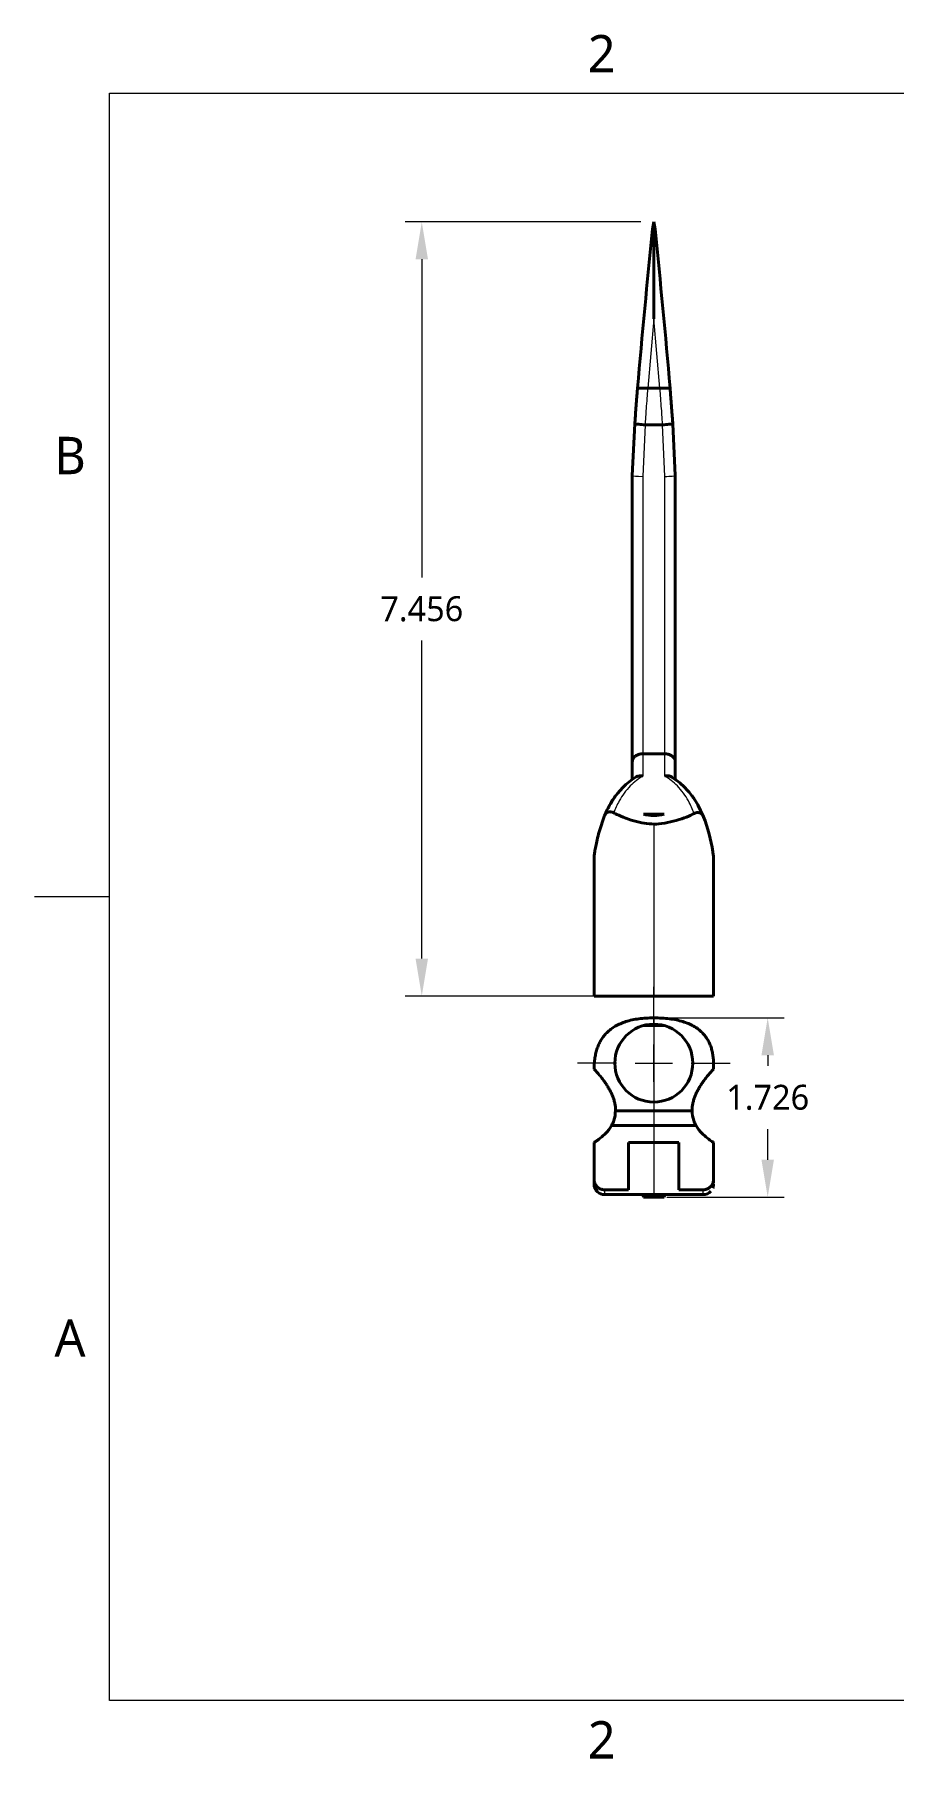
# Model space of a CAD drawing. Header units: inches. Extents: x 0 to 11, y 0 to 8.5.
# Drawn here: x 0.04 to 4.17, y 0.1 to 8.4 of the extents above; entities that cross this region are included whole.
import ezdxf

# ---------------------------------------------------------------- set-up
doc = ezdxf.new("R2010")
doc.units = ezdxf.units.IN
doc.header["$LTSCALE"] = 0.5
doc.header["$MEASUREMENT"] = 0
doc.header["$PDMODE"] = 33
doc.header["$PDSIZE"] = 0.03937
doc.linetypes.add('CENTER', pattern=[0.72, 0.45, -0.09, 0.09, -0.09])
for name, color, linetype, lineweight in [('ANNOTATION_TEXT', 7, 'Continuous', 25), ('BORDER_FRAME', 7, 'Continuous', 15), ('BORDER_ZONES', 7, 'Continuous', 15), ('CENTERMARKS', 7, 'Continuous', 13), ('SKETCHED_GEOMETRY', 7, 'Continuous', 15), ('TANGENT_LINES', 7, 'Continuous', 15), ('Visible', 7, 'Continuous', 40)]:
    doc.layers.add(name, color=color, linetype=linetype, lineweight=lineweight)
doc.styles.add('Onshape-Standard', font='NotoSans-Regular.ttf')
doc.styles.add('Onshape-Standard-Dimension', font='')
doc.styles.get('Onshape-Standard-Dimension').set_extended_font_data('Noto Sans')
doc.dimstyles.new('Onshape-Standard$0', dxfattribs={"dimtxt": 0.12, "dimasz": 0.18, "dimexe": 0.08, "dimexo": 0.0625, "dimgap": 0.09, "dimtad": 0, "dimtih": 1, "dimtoh": 1, "dimdec": 3, "dimzin": 7, "dimdsep": 46, "dimtxsty": 'Onshape-Standard-Dimension', "dimcen": 0.09, "dimclrd": 7, "dimclre": 7, "dimclrt": 7, "dimadec": 1, "dimazin": 0, "dimtfac": 1, "dimtdec": 3, "dimtofl": 0, "dimtmove": 0, "dimatfit": 3, "dimfxl": 0, "dimtolj": 1, "dimtzin": 7, "dimlwd": 13, "dimlwe": 13, "dimarcsym": 0})

# ---------------------------------------------------------------- blocks, each defined once
blk = doc.blocks.new('*D1')
at = {"layer": 'ANNOTATION_TEXT', "color": 7, "lineweight": 13}
for p, q in [((2.9573, 7.5), (1.8226, 7.5)), ((1.9026, 7.32), (1.9026, 5.7878)), ((1.9026, 3.952), (1.9026, 5.4842)), ((2.9573, 3.772), (1.8226, 3.772))]:
    blk.add_line(p, q, dxfattribs=at)
at = {"layer": 'ANNOTATION_TEXT', "color": 7}
for points in [[(1.9326, 7.32), (1.8726, 7.32), (1.9026, 7.5)], [(1.8726, 3.952), (1.9326, 3.952), (1.9026, 3.772)]]:
    blk.add_solid(points, dxfattribs=at)
at = {"layer": 'Defpoints', "color": 0}
for p in [(3.0198, 7.5), (1.9026, 3.772), (1.9026, 3.772), (3.0198, 3.772)]:
    blk.add_point(p, dxfattribs=at)
at = {"layer": 'ANNOTATION_TEXT', "color": 7, "insert": (1.9026, 5.636), "char_height": 0.12, "attachment_point": 5, "style": 'Onshape-Standard-Dimension'}
blk.add_mtext('\\A1;7.456', dxfattribs=at)
blk = doc.blocks.new('*D2')
at = {"layer": 'ANNOTATION_TEXT', "color": 7, "lineweight": 13}
for p, q in [((3.0823, 3.6668), (3.6481, 3.6668)), ((3.5681, 3.4868), (3.5681, 3.4351)), ((3.5681, 2.9839), (3.5681, 3.1315)), ((3.0823, 2.8039), (3.6481, 2.8039))]:
    blk.add_line(p, q, dxfattribs=at)
at = {"layer": 'ANNOTATION_TEXT', "color": 7}
for points in [[(3.5981, 3.4868), (3.5381, 3.4868), (3.5681, 3.6668)], [(3.5381, 2.9839), (3.5981, 2.9839), (3.5681, 2.8039)]]:
    blk.add_solid(points, dxfattribs=at)
at = {"layer": 'Defpoints', "color": 0}
for p in [(3.0198, 3.6668), (3.0198, 2.8039), (3.5681, 2.8039), (3.5681, 2.8039)]:
    blk.add_point(p, dxfattribs=at)
at = {"layer": 'ANNOTATION_TEXT', "color": 7, "insert": (3.5681, 3.2833), "char_height": 0.12, "attachment_point": 5, "style": 'Onshape-Standard-Dimension'}
blk.add_mtext('\\A1;\\A1;1.726', dxfattribs=at)

msp = doc.modelspace()

# ---------------------------------------------------------------- linework, layer by layer
at = {"layer": 'BORDER_FRAME'}
for p, q in [((0.399, 0.38), (0.399, 8.12)), ((0.399, 8.12), (10.639, 8.12)), ((10.639, 0.38), (0.399, 0.38))]:
    msp.add_line(p, q, dxfattribs=at)
at = {"layer": 'BORDER_ZONES'}
msp.add_line((0.399, 4.25), (0.038, 4.25), dxfattribs=at)
at = {"layer": 'CENTERMARKS', "linetype": 'CENTER'}
for p, q in [((3.01978, 3.62875), (3.01978, 3.81625)), ((2.83978, 3.44875), (2.65228, 3.44875)), ((3.19978, 3.44875), (3.38728, 3.44875)), ((3.01978, 3.26875), (3.01978, 3.08125))]:
    msp.add_line(p, q, dxfattribs=at)
at = {"layer": 'CENTERMARKS', "linetype": 'Continuous'}
for p, q in [((3.01978, 3.35875), (3.01978, 3.53875)), ((2.92978, 3.44875), (3.10978, 3.44875))]:
    msp.add_line(p, q, dxfattribs=at)
at = {"layer": 'SKETCHED_GEOMETRY'}
msp.add_line((3.01978, 3.66675), (3.01978, 2.80394), dxfattribs=at)
at = {"layer": 'TANGENT_LINES'}
for p, q in [((3.01978, 7.03282), (2.99064, 6.69879)), ((3.04892, 6.69879), (3.01978, 7.03282)), ((2.9783, 6.52239), (2.9663, 6.27456)), ((3.07327, 6.27456), (3.06127, 6.52239)), ((2.9663, 6.27456), (2.9663, 4.9384)), ((3.07327, 4.9384), (3.07327, 6.27456)), ((2.9663, 4.9384), (2.9663, 4.83178)), ((3.07327, 4.83178), (3.07327, 4.9384)), ((3.01978, 4.59949), (3.01978, 3.77201)), ((2.78228, 2.83892), (2.78228, 2.81562)), ((3.25728, 2.81562), (3.25728, 2.83892))]:
    msp.add_line(p, q, dxfattribs=at)
for centre, start_param, end_param in [((2.9663, 6.27874), 0, 1.5707963), ((3.07327, 6.27874), 1.5707963, 3.1415927)]:
    msp.add_ellipse(centre, major_axis=(-0.05, 0), ratio=0.0836566, start_param=start_param, end_param=end_param, dxfattribs=at)
for points, knots in [([(2.99029, 6.69879), (2.99029, 6.69879), (2.99028, 6.69875), (2.98371, 6.61641), (2.97918, 6.55104), (2.9783, 6.53007), (2.97797, 6.5224)], [0, 0, 0, 0, 0.0014872, 0.3841432, 0.7749299, 1, 1, 1, 1]), ([(3.0616, 6.5224), (3.06132, 6.52929), (3.06052, 6.54884), (3.05586, 6.61657), (3.04928, 6.69875), (3.04928, 6.69879), (3.04928, 6.69879)], [0, 0, 0, 0, 0.2161386, 0.6141785, 0.9985063, 1, 1, 1, 1]), ([(2.9663, 4.83178), (2.94587, 4.81748), (2.9034, 4.78776), (2.8508, 4.71368), (2.83436, 4.67279), (2.82683, 4.65408)], [0, 0, 0, 0, 0.3344675, 0.6953278, 1, 1, 1, 1]), ([(3.21387, 4.65095), (3.20598, 4.67082), (3.18897, 4.71364), (3.13622, 4.78762), (3.09371, 4.81744), (3.07327, 4.83178)], [0, 0, 0, 0, 0.3100802, 0.6681339, 1, 1, 1, 1])]:
    msp.add_open_spline(points, degree=3, knots=knots, dxfattribs=at)
at = {"layer": 'Visible'}
for p, q in [((3.01401, 7.46561), (3.01978, 7.49996)), ((3.01978, 7.49996), (3.02556, 7.46561)), ((3.01978, 7.03282), (3.01978, 7.49996)), ((2.99064, 6.69879), (2.94145, 6.69879)), ((3.04892, 6.69879), (2.99064, 6.69879)), ((3.09812, 6.69879), (3.04892, 6.69879)), ((2.9163, 6.27874), (2.92823, 6.52778)), ((2.97797, 6.5224), (2.9783, 6.52239)), ((3.06127, 6.52239), (2.9783, 6.52239)), ((3.06127, 6.52239), (3.0616, 6.5224)), ((3.11134, 6.52778), (3.12327, 6.27874)), ((2.9163, 4.89961), (2.9163, 6.27874)), ((3.12327, 6.27874), (3.12327, 4.89961)), ((2.9163, 4.81498), (2.9163, 4.89961)), ((3.07327, 4.9384), (2.9663, 4.9384)), ((3.12327, 4.89961), (3.12327, 4.81498)), ((2.9163, 4.81498), (2.93072, 4.82506)), ((3.10885, 4.82506), (3.12327, 4.81498)), ((3.23133, 4.69312), (3.25906, 4.63553)), ((2.78264, 4.64068), (2.7559, 4.5625)), ((2.97059, 4.64701), (3.06898, 4.64701)), ((2.73228, 4.44317), (2.73228, 3.77201)), ((3.30728, 4.44317), (3.30728, 3.77201)), ((2.73228, 3.77201), (3.01978, 3.77201)), ((3.01978, 3.77201), (3.30728, 3.77201)), ((2.97059, 3.62968), (3.06898, 3.62968)), ((3.30728, 3.44313), (3.30728, 3.42035)), ((3.20372, 3.21952), (2.83584, 3.21952)), ((2.81865, 3.14867), (3.22092, 3.14867)), ((2.73228, 2.8877), (2.73228, 3.06626)), ((2.89852, 3.06626), (3.14104, 3.06626)), ((2.89852, 3.06626), (2.89852, 2.83892)), ((3.14104, 3.06626), (3.14104, 2.83892)), ((3.30728, 2.8877), (3.30728, 3.06626)), ((2.73228, 2.87127), (2.73228, 2.8877)), ((2.73228, 2.86563), (2.73334, 2.8554)), ((2.73474, 2.85015), (2.73586, 2.84708)), ((2.89852, 2.83892), (2.78228, 2.83892)), ((3.25728, 2.83892), (3.14104, 2.83892)), ((3.30728, 2.8877), (3.30728, 2.87127)), ((2.78228, 2.81562), (2.89852, 2.81562)), ((3.14104, 2.8161), (2.89852, 2.8161)), ((2.97012, 2.80394), (2.96731, 2.81642)), ((2.97012, 2.80394), (3.06945, 2.80394)), ((3.06945, 2.80394), (3.07226, 2.81642)), ((3.14104, 2.81562), (3.25728, 2.81562))]:
    msp.add_line(p, q, dxfattribs=at)
msp.add_circle((3.01978, 3.44875), 0.1875, dxfattribs=at)
for centre, radius, start, end in [((46.41687, 2.97178), 43.63488, 174.088802, 175.100195), ((-40.37731, 2.97178), 43.63488, 4.899805, 5.911198), ((3.12351, 4.52265), 0.35832, 125.32997, 150.752749), ((3.22485, 4.45729), 0.47874, 149.853445, 157.476322), ((2.8623, 4.48514), 0.4236, 29.483923, 34.395328), ((3.01978, 4.83611), 0.19539, 255.418013, 284.581987), ((2.50106, 4.34388), 0.81218, 8.679989, 21.044633), ((2.78833, 2.87139), 0.05604, 180.124724, 195.629003), ((3.25728, 2.86562), 0.05001, 345.638018, 0.007938)]:
    msp.add_arc(centre, radius, start, end, dxfattribs=at)
at = {"layer": 'Visible', "extrusion": (0, 0, -1)}
for centre, ratio, start_param, end_param in [((2.78228, 2.86562), 0.9999999, 12.2548479, 12.3641279), ((2.78228, 2.86562), 0.9999999, 10.9927788, 11.721482), ((3.25728, 2.86562), 0.9999985, 10.1693283, 10.9893067), ((3.25728, 2.86562), 0.9999985, 9.6709612, 9.8179797)]:
    msp.add_ellipse(centre, major_axis=(-0.05, 0), ratio=ratio, start_param=start_param, end_param=end_param, dxfattribs=at)
at = {"layer": 'Visible'}
for points, knots in [([(2.92823, 6.52778), (2.92852, 6.53201), (2.92946, 6.54531), (2.93454, 6.6141), (2.94023, 6.68411), (2.94117, 6.69544), (2.94145, 6.69879)], [0, 0, 0, 0, 0.1611275, 0.5072194, 0.8539801, 1, 1, 1, 1]), ([(3.09812, 6.69879), (3.09837, 6.6957), (3.09926, 6.68495), (3.10503, 6.61423), (3.11023, 6.54355), (3.11108, 6.53144), (3.11134, 6.52778)], [0, 0, 0, 0, 0.1419485, 0.4938505, 0.847272, 1, 1, 1, 1]), ([(2.92823, 6.52778), (2.92822, 6.52778), (2.92821, 6.52773), (2.92991, 6.52716), (2.93629, 6.52631), (2.94716, 6.52501), (2.96165, 6.52363), (2.97242, 6.52282), (2.97797, 6.5224)], [0, 0, 0, 0, 0.0077949, 0.082794, 0.2515249, 0.4741045, 0.7292087, 1, 1, 1, 1]), ([(3.0616, 6.5224), (3.06714, 6.52282), (3.07792, 6.52363), (3.09241, 6.52501), (3.10328, 6.52631), (3.10966, 6.52716), (3.11135, 6.52773), (3.11134, 6.52778), (3.11134, 6.52778)], [0, 0, 0, 0, 0.2707913, 0.5258955, 0.7484751, 0.917206, 0.9922051, 1, 1, 1, 1]), ([(2.9163, 4.89961), (2.9163, 4.89966), (2.91628, 4.90002), (2.9171, 4.91031), (2.92378, 4.92119), (2.93518, 4.93087), (2.94985, 4.93716), (2.96078, 4.93798), (2.9663, 4.9384)], [0, 0, 0, 0, 0.0260747, 0.1841325, 0.3779714, 0.578769, 0.7869496, 1, 1, 1, 1]), ([(3.07327, 4.9384), (3.07879, 4.93798), (3.08971, 4.93716), (3.10439, 4.93087), (3.11578, 4.92119), (3.12247, 4.91031), (3.12329, 4.90002), (3.12327, 4.89966), (3.12327, 4.89961)], [0, 0, 0, 0, 0.2130504, 0.421231, 0.6220286, 0.8158675, 0.9739253, 1, 1, 1, 1]), ([(2.93072, 4.82506), (2.93548, 4.82766), (2.94499, 4.83286), (2.96147, 4.83265), (2.96593, 4.83184), (2.96624, 4.83179), (2.9663, 4.83178)], [0, 0, 0, 0, 0.3856102, 0.7687511, 0.9526947, 1, 1, 1, 1]), ([(3.07327, 4.83178), (3.07333, 4.83179), (3.07363, 4.83184), (3.07762, 4.83257), (3.09429, 4.83299), (3.10397, 4.82772), (3.10885, 4.82506)], [0, 0, 0, 0, 0.0475845, 0.221813, 0.6076203, 1, 1, 1, 1]), ([(2.81121, 4.69831), (2.81423, 4.7034), (2.82041, 4.71383), (2.83237, 4.73116), (2.83497, 4.73466), (2.83585, 4.73585)], [0, 0, 0, 0, 0.3870943, 0.7926205, 1, 1, 1, 1]), ([(3.12327, 4.81498), (3.12327, 4.81498), (3.1233, 4.81496), (3.17699, 4.77923), (3.22885, 4.69785), (3.231, 4.69376), (3.23133, 4.69312)], [0, 0, 0, 0, 0.0015433, 0.3931676, 0.9047997, 1, 1, 1, 1]), ([(3.20372, 4.73585), (3.20373, 4.73584), (3.2038, 4.73574), (3.20842, 4.72941), (3.21071, 4.72608), (3.21184, 4.72443)], [0, 0, 0, 0, 0.0436206, 0.5258942, 1, 1, 1, 1]), ([(2.82683, 4.65408), (2.82239, 4.65611), (2.8137, 4.6601), (2.79983, 4.65914), (2.78891, 4.6525), (2.78476, 4.64468), (2.78264, 4.64068)], [0, 0, 0, 0, 0.2605104, 0.5108714, 0.7501342, 1, 1, 1, 1]), ([(3.01978, 4.59949), (2.98941, 4.60233), (2.92906, 4.60797), (2.83746, 4.64762), (2.82894, 4.6528), (2.82683, 4.65408)], [0, 0, 0, 0, 0.4326107, 0.8594075, 1, 1, 1, 1]), ([(3.21387, 4.65095), (3.20376, 4.64566), (3.1771, 4.63171), (3.07749, 4.60219), (3.02706, 4.59945), (3.02126, 4.59948), (3.01978, 4.59949)], [0, 0, 0, 0, 0.2437474, 0.6429357, 0.9092161, 1, 1, 1, 1]), ([(3.25906, 4.63553), (3.25721, 4.63925), (3.25358, 4.64654), (3.24425, 4.65361), (3.23363, 4.65648), (3.2213, 4.65462), (3.21617, 4.65208), (3.21387, 4.65095)], [0, 0, 0, 0, 0.2121917, 0.4151761, 0.6151501, 0.8267377, 1, 1, 1, 1]), ([(2.7559, 4.5625), (2.74973, 4.53635), (2.73979, 4.49418), (2.73597, 4.46879), (2.73281, 4.44726), (2.73241, 4.44411), (2.73228, 4.44317)], [0, 0, 0, 0, 0.4224455, 0.6811712, 0.9045266, 1, 1, 1, 1]), ([(3.30393, 4.46645), (3.30499, 4.45931), (3.30655, 4.44879), (3.30724, 4.44348), (3.30728, 4.44322), (3.30728, 4.44317)], [0, 0, 0, 0, 0.6356183, 0.9358875, 1, 1, 1, 1]), ([(2.83584, 3.21952), (2.83413, 3.2032), (2.83119, 3.17522), (2.81845, 3.15156), (2.81715, 3.14925), (2.81683, 3.14867)], [0, 0, 0, 0, 0.5128138, 0.8796067, 1, 1, 1, 1]), ([(3.20372, 3.21952), (3.20544, 3.2032), (3.20838, 3.17522), (3.22112, 3.15156), (3.22241, 3.14925), (3.22273, 3.14867)], [0, 0, 0, 0, 0.5128138, 0.8796067, 1, 1, 1, 1]), ([(2.81945, 3.1535), (2.81314, 3.14229), (2.79897, 3.11713), (2.7458, 3.07439), (2.73556, 3.06823), (2.73228, 3.06626)], [0, 0, 0, 0, 0.3531718, 0.7933592, 1, 1, 1, 1]), ([(3.22012, 3.1535), (3.22643, 3.14229), (3.2406, 3.11713), (3.29377, 3.07439), (3.30401, 3.06823), (3.30728, 3.06626)], [0, 0, 0, 0, 0.3531718, 0.7933592, 1, 1, 1, 1]), ([(2.73228, 2.8877), (2.73283, 2.88227), (2.73394, 2.87137), (2.74263, 2.85678), (2.75498, 2.84568), (2.771, 2.83942), (2.7788, 2.83907), (2.78228, 2.83892)], [0, 0, 0, 0, 0.2057534, 0.4127418, 0.621158, 0.8303433, 1, 1, 1, 1]), ([(2.73334, 2.8554), (2.73361, 2.85425), (2.73409, 2.85219), (2.73454, 2.85077), (2.73474, 2.85015)], [0, 0, 0, 0, 0.5585398, 1, 1, 1, 1]), ([(2.75007, 2.82847), (2.75009, 2.82854), (2.75022, 2.82886), (2.74754, 2.8318), (2.7418, 2.83872), (2.73575, 2.85118), (2.73474, 2.85489), (2.73436, 2.85629)], [0, 0, 0, 0, 0.0443541, 0.2016053, 0.4755208, 0.8026129, 1, 1, 1, 1]), ([(2.73586, 2.84708), (2.73661, 2.8453), (2.73834, 2.84122), (2.74424, 2.83288), (2.74895, 2.82894), (2.74981, 2.82858), (2.75007, 2.82847)], [0, 0, 0, 0, 0.2730014, 0.6277451, 0.8911527, 1, 1, 1, 1]), ([(3.25728, 2.83892), (3.26288, 2.83946), (3.27407, 2.84053), (3.28899, 2.84902), (3.30032, 2.86106), (3.30675, 2.87665), (3.30712, 2.88428), (3.30728, 2.8877)], [0, 0, 0, 0, 0.2088569, 0.4172626, 0.625135, 0.8321493, 1, 1, 1, 1])]:
    msp.add_open_spline(points, degree=3, knots=knots, dxfattribs=at)
for points in [[(2.73228, 3.42035), (2.73228, 3.66675), (3.01978, 3.66675)], [(3.01978, 3.66675), (3.30728, 3.66675), (3.30728, 3.44313)], [(2.73228, 3.42035), (2.83631, 3.30834), (2.83584, 3.21952)], [(3.30728, 3.42035), (3.20326, 3.30834), (3.20372, 3.21952)]]:
    msp.add_open_spline(points, degree=2, dxfattribs=at)

# ---------------------------------------------------------------- texts
at = {"layer": 'BORDER_ZONES', "char_height": 0.18, "attachment_point": 5, "style": 'Onshape-Standard'}
for s, insert in [('2', (2.769, 8.31)), ('B', (0.209, 6.375)), ('A', (0.209, 2.125)), ('2', (2.769, 0.19))]:
    msp.add_mtext(s, dxfattribs=dict(at, insert=insert))

# ---------------------------------------------------------------- dimensions: what is measured, and where the dimension line sits
at = {"layer": 'ANNOTATION_TEXT'}
dim = msp.add_linear_dim(base=(1.90256, 3.77201), p1=(3.01978, 7.49996, -0.42933), p2=(3.01978, 3.77201, 0.43348), angle=90, dimstyle='Onshape-Standard$0', override={"dimscale": 1, "dimlfac": 2, "dimpost": ''}, dxfattribs=at)
dim.commit()
dim.dimension.update_dxf_attribs({"geometry": '*D1', "text_midpoint": (1.90256, 5.63599), "dimtype": 160})
dim = msp.add_linear_dim(base=(3.56807, 2.80394), p1=(3.01978, 3.66675), p2=(3.01978, 2.80394), angle=270, text='\\A1;1.726', dimstyle='Onshape-Standard$0', override={"dimscale": 1, "dimlfac": 2, "dimpost": ''}, dxfattribs=at)
dim.commit()
dim.dimension.update_dxf_attribs({"geometry": '*D2', "text_midpoint": (3.56807, 3.28325), "dimtype": 161})

doc.saveas('drawing.dxf')
